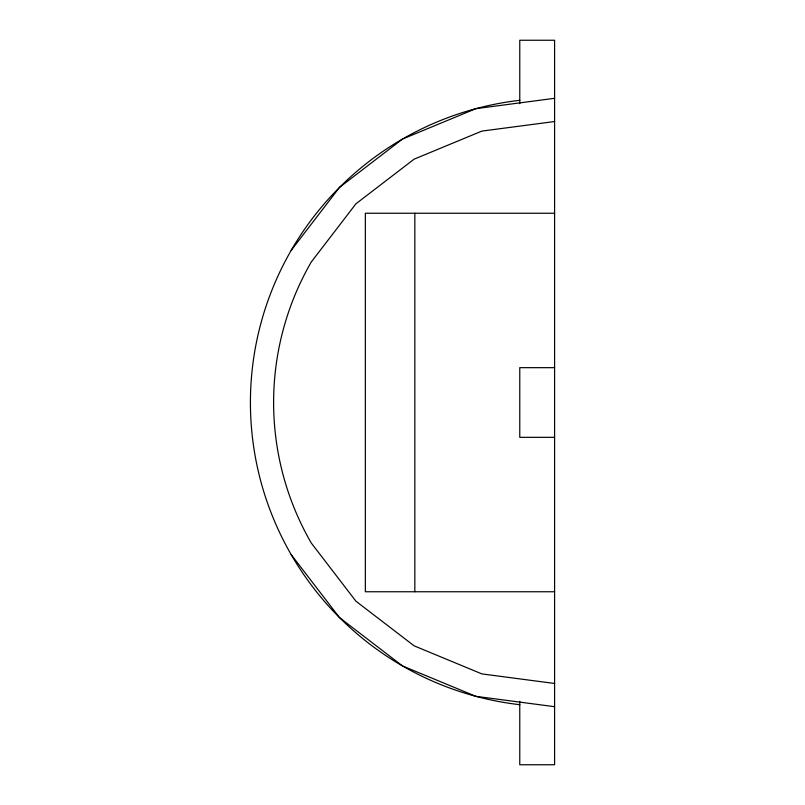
<?xml version="1.0" encoding="UTF-8"?>
<svg xmlns="http://www.w3.org/2000/svg" width="805" height="805" viewBox="0 0 805 805"><rect width="100%" height="100%" fill="white"/><g stroke="black" fill="none" stroke-linecap="round" stroke-linejoin="round"><path stroke-width="1.21" d="M291.158 250.405L339.499 187.404L402.5 139.054L475.866 108.665L554.595 98.301M554.595 121.525L481.873 131.094L414.112 159.169L355.921 203.816L311.263 262.007A280.975 280.975 0 0 0 311.263 542.993L355.921 601.184L414.112 645.831L481.873 673.906L554.595 683.475M554.595 213.245L365.349 213.245L365.349 591.756L554.595 591.756M554.595 367.664L519.768 367.664L519.768 437.336L554.595 437.336M554.595 706.699L475.866 696.335L402.5 665.946L339.499 617.596L291.158 554.595M519.768 103.694L519.768 40.25L554.595 40.25L554.595 764.75L519.768 764.75L519.768 701.306M414.837 213.245L414.837 591.756M519.859 704.707A304.199 304.199 0 0 1 519.859 100.293"/></g></svg>
